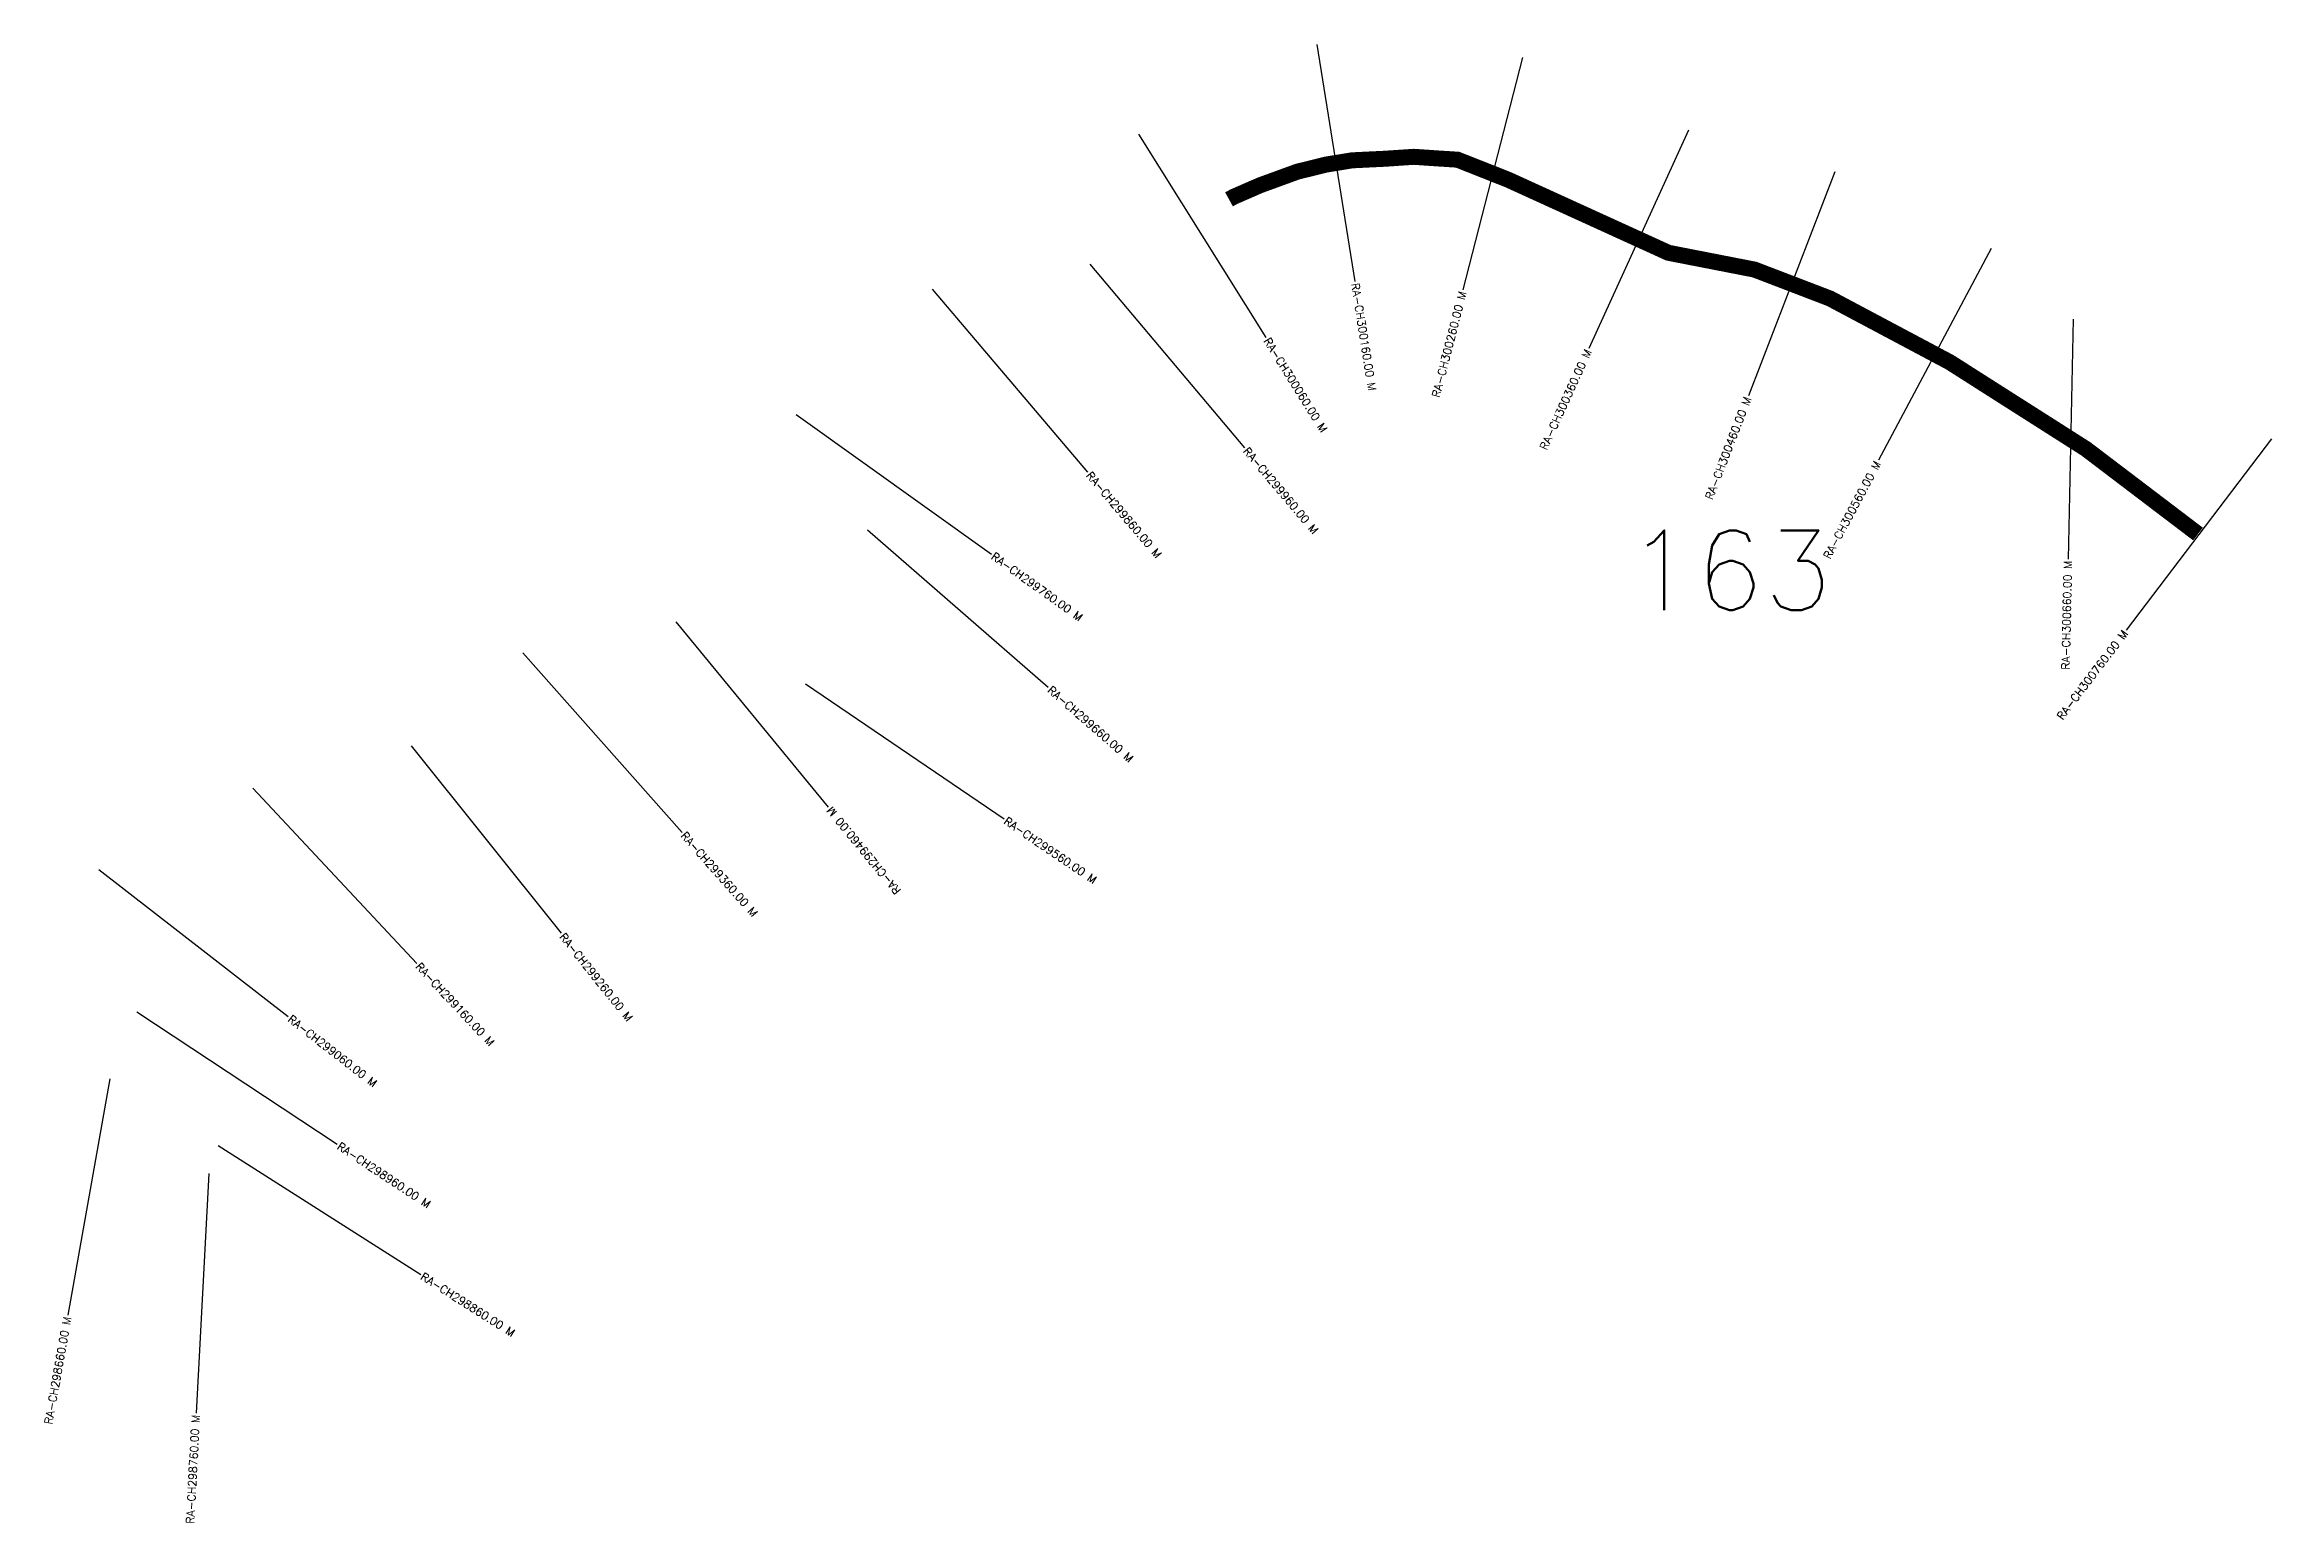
# Model space of a CAD drawing. Header units: metres. Extents: x 281119 to 288617, y 2015291 to 2018802.
# Drawn here: x 281885 to 283277, y 2015291 to 2016215 of the extents above; entities that cross this region are included whole.
import ezdxf
from ezdxf.enums import TextEntityAlignment as Align

# ---------------------------------------------------------------- set-up
doc = ezdxf.new("R2010")
doc.units = ezdxf.units.M
doc.header["$MEASUREMENT"] = 0
for name, color, linetype in [('ARTIFICIALLY PROTECTED', 4, 'Continuous'), ('CS', 134, 'Continuous'), ('CSMark', 6, 'Continuous')]:
    doc.layers.add(name, color=color, linetype=linetype)
doc.styles.get("Standard").update_dxf_attribs({"font": 'simplex.shx'})

msp = doc.modelspace()

# ---------------------------------------------------------------- linework, layer by layer
at = {"layer": 'ARTIFICIALLY PROTECTED', "const_width": 10, "flags": 128}
msp.add_lwpolyline([(282625.2, 2016118), (282628.3, 2016119.7), (282644.6, 2016126.8), (282667.9, 2016135.3), (282685.7, 2016139.7), (282702.1, 2016142.4), (282722.8, 2016143.4), (282740.7, 2016144.6), (282755.5, 2016143.6), (282768, 2016142.8), (282799.6, 2016130.3), (282899.8, 2016084.6), (282953.6, 2016074.1), (283000.8, 2016056), (283054, 2016027.7), (283075.6, 2016016.2), (283160.7, 2015962), (283230.7, 2015908.8)], dxfattribs=at)
at = {"layer": 'CS'}
for p, q in [((282680.1, 2016214.8), (282703.8, 2016066.7)), ((282808.6, 2016206.7), (282771.4, 2016061.4)), ((282568.6, 2016158.8), (282648.2, 2016031.6)), ((282912.3, 2016161.3), (282850.1, 2016024.8)), ((283003.7, 2016135.2), (282949.8, 2015995.2)), ((283101.5, 2016087.3), (283031.1, 2015954.9)), ((282538.2, 2016077.4), (282634.9, 2015962.7)), ((282439.8, 2016061.9), (282536.8, 2015947.5)), ((283152.7, 2016043.1), (283149.5, 2015893.1)), ((282354.8, 2015983.6), (282476.7, 2015896.2)), ((283276.6, 2015968.2), (283185.9, 2015848.7)), ((282399.2, 2015911.5), (282512.2, 2015813)), ((282279.5, 2015853.9), (282374.7, 2015738)), ((282183.9, 2015834.5), (282283.4, 2015722.3)), ((282360.5, 2015815.1), (282484.6, 2015730.8)), ((282114.1, 2015776.3), (282207.8, 2015659.2)), ((282015.2, 2015750), (282117.7, 2015640.4)), ((281918.9, 2015699.1), (282037.3, 2015607.1)), ((281942.7, 2015610.1), (282067.8, 2015527.4)), ((281925.8, 2015568.2), (281899.5, 2015420.5)), ((281993.6, 2015526.6), (282120.1, 2015445.9)), ((281987.7, 2015509), (281979.7, 2015359.2))]:
    msp.add_line(p, q, dxfattribs=at)

# ---------------------------------------------------------------- texts
at = {"insert": (282873.6, 2015911.1), "char_height": 50, "attachment_point": 1}
msp.add_mtext_dynamic_manual_height_columns('163', width=84.374, gutter_width=1, heights=[74.2], dxfattribs=at)
at = {"layer": 'CSMark'}
for s, rotation, p in [('RA-CH300160.00 M', 279.0989, (282704, 2016065.7)), ('RA-CH300060.00 M', 302.0541, (282648.7, 2016030.8)), ('RA-CH299960.00 M', 310.1729, (282635.6, 2015962)), ('RA-CH299860.00 M', 310.3199, (282537.5, 2015946.8)), ('RA-CH299760.00 M', 324.364, (282477.5, 2015895.7)), ('RA-CH299660.00 M', 318.9061, (282513, 2015812.3)), ('RA-CH299560.00 M', 325.8067, (282485.4, 2015730.2)), ('RA-CH299360.00 M', 311.5756, (282284.1, 2015721.6)), ('RA-CH299260.00 M', 308.6705, (282208.4, 2015658.4)), ('RA-CH299160.00 M', 313.081, (282118.3, 2015639.7)), ('RA-CH299060.00 M', 322.1493, (282038.1, 2015606.5)), ('RA-CH298960.00 M', 326.5306, (282068.7, 2015526.8)), ('RA-CH298860.00 M', 327.4636, (282120.9, 2015445.4))]:
    msp.add_text(s, height=5, rotation=rotation, dxfattribs=at).set_placement(p, align=Align.MIDDLE_LEFT)
for s, rotation, p in [('RA-CH300260.00 M', 75.6318, (282771.2, 2016060.4)), ('RA-CH300360.00 M', 65.4976, (282849.7, 2016023.9)), ('RA-CH300460.00 M', 68.9468, (282949.4, 2015994.3)), ('RA-CH300560.00 M', 61.9891, (283030.6, 2015954)), ('RA-CH300660.00 M', 88.7556, (283149.4, 2015892.1)), ('RA-CH300760.00 M', 52.8083, (283185.3, 2015847.9)), ('RA-CH299460.00 M', 129.3962, (282375.3, 2015737.3)), ('RA-CH298660.00 M', 79.8935, (281899.3, 2015419.5)), ('RA-CH298760.00 M', 86.9324, (281979.6, 2015358.2))]:
    msp.add_text(s, height=5, rotation=rotation, dxfattribs=at).set_placement(p, align=Align.MIDDLE_RIGHT)

doc.saveas('drawing.dxf')
